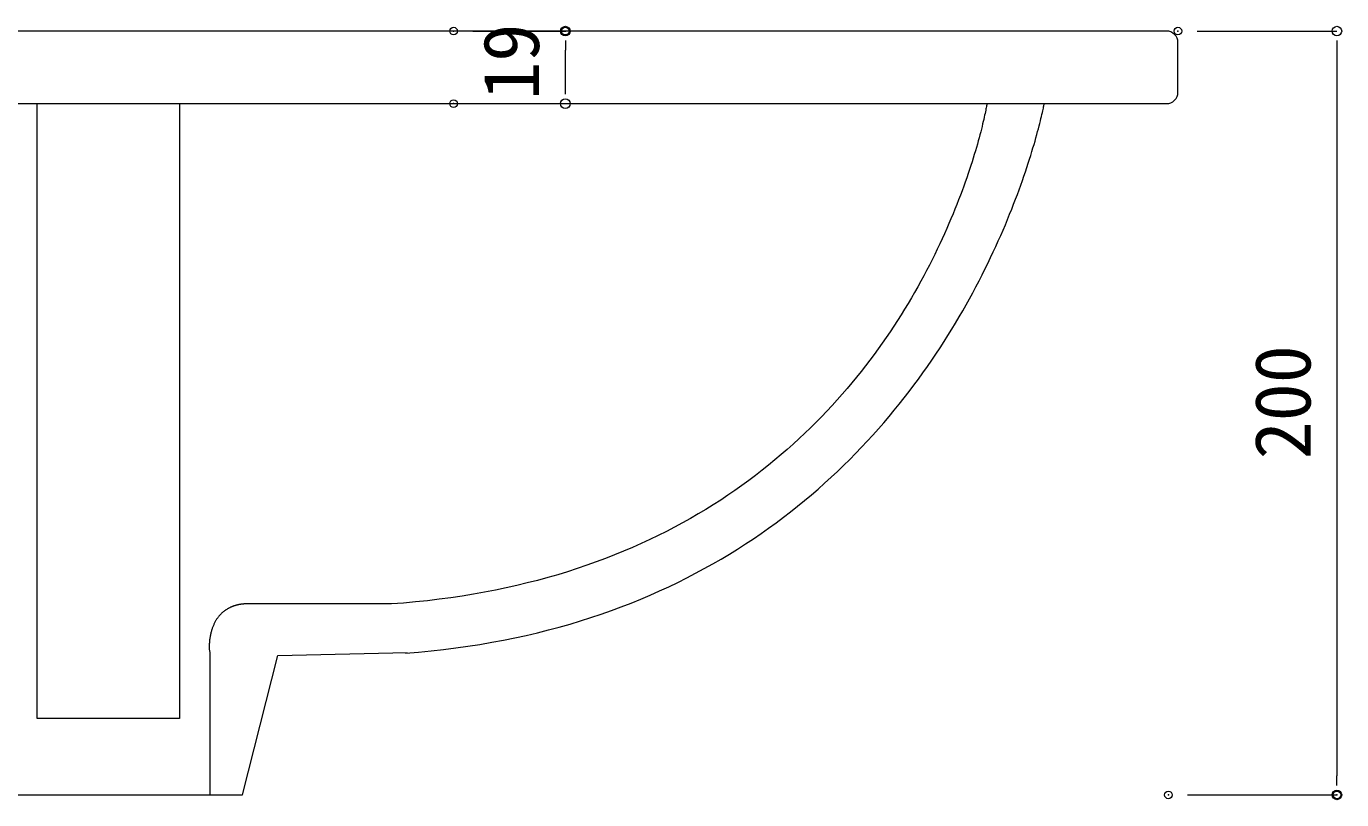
# Model space of a CAD drawing. Units: millimetres, scale not verified. Extents: x -1002 to 1010, y -687 to 676.
# Drawn here: x -527.1 to -182.8, y -284.6 to -82.1 of the extents above; entities that cross this region are included whole.
import ezdxf
from ezdxf.enums import TextEntityAlignment as Align

# ---------------------------------------------------------------- set-up
doc = ezdxf.new("R2010")
doc.units = ezdxf.units.MM
doc.header["$LTSCALE"] = 5
doc.header["$PDMODE"] = 32
doc.header["$PDSIZE"] = 2
doc.layers.add('0-0', color=7, linetype='Continuous', lineweight=15)
doc.layers.add('F-0', color=7, linetype='Continuous', lineweight=15)
doc.styles.add('ＭＳ ゴシック', font='')
doc.styles.get('ＭＳ ゴシック').set_extended_font_data('MS Gothic')

# ---------------------------------------------------------------- blocks, each defined once
blk = doc.blocks.new('_DOT')
at = {"layer": '0-0'}
blk.add_line((-0.5, 0), (-1, 0), dxfattribs=at)
blk.add_circle((0, 0), 0.25, dxfattribs=at)
blk.add_circle((0, 0), 0.25, dxfattribs=at)

msp = doc.modelspace()

# ---------------------------------------------------------------- linework, layer by layer
at = {"layer": 'F-0'}
for p, q in [((-410.257, -83.333), (-386, -83.333)), ((-220.636, -83.333), (-184.022, -83.333)), ((-386, -97.333), (-386, -88.333)), ((-184.022, -88.333), (-184.022, -278.333)), ((-410.257, -102.333), (-386, -102.333)), ((-223.132, -283.333), (-184.022, -283.333))]:
    msp.add_line(p, q, dxfattribs=at)
at = {"layer": 'F-0', "lineweight": 18}
for p, q in [((-225.632, -99.333), (-225.632, -86.333)), ((-431.546, -233.333), (-469.689, -233.333))]:
    msp.add_line(p, q, dxfattribs=at)
for points in [[(-228.632, -83.333), (-256.669, -83.333), (-757.09, -83.333), (-782.632, -83.333)], [(-782.632, -102.333), (-757.09, -102.333), (-256.669, -102.333), (-228.632, -102.333)], [(-275.632, -102.333), (-275.636, -102.356), (-275.647, -102.423), (-275.666, -102.534), (-275.694, -102.688), (-275.73, -102.884), (-275.774, -103.123), (-275.828, -103.402), (-275.891, -103.722), (-275.963, -104.081), (-276.046, -104.48), (-276.138, -104.917), (-276.241, -105.391), (-276.355, -105.903), (-276.48, -106.451), (-276.616, -107.035), (-276.764, -107.653), (-276.923, -108.306), (-277.095, -108.992), (-277.279, -109.712), (-277.476, -110.463), (-277.686, -111.246), (-277.909, -112.06), (-278.146, -112.904), (-278.396, -113.777), (-278.661, -114.68), (-278.94, -115.61), (-279.234, -116.568), (-279.543, -117.552), (-279.867, -118.563), (-280.207, -119.599), (-280.562, -120.659), (-280.934, -121.744), (-281.322, -122.852), (-281.726, -123.982), (-282.148, -125.135), (-282.587, -126.309), (-283.043, -127.503), (-283.518, -128.717), (-284.01, -129.951)], [(-261.127, -104.69), (-261.028, -104.252), (-260.941, -103.857), (-260.866, -103.506), (-260.801, -103.2), (-260.747, -102.938), (-260.703, -102.722), (-260.67, -102.553), (-260.646, -102.432), (-260.632, -102.358), (-260.628, -102.333)], [(-276.918, -147.186), (-276.155, -145.662), (-275.413, -144.152), (-274.693, -142.657), (-273.995, -141.176), (-273.319, -139.711), (-272.664, -138.263), (-272.03, -136.832), (-271.416, -135.419), (-270.823, -134.025), (-270.249, -132.651), (-269.696, -131.297), (-269.162, -129.964), (-268.648, -128.652), (-268.152, -127.364), (-267.675, -126.099), (-267.217, -124.858), (-266.776, -123.641), (-266.354, -122.451), (-265.949, -121.286), (-265.562, -120.149), (-265.191, -119.04), (-264.838, -117.959), (-264.501, -116.908), (-264.18, -115.886), (-263.875, -114.896), (-263.585, -113.937), (-263.312, -113.011), (-263.053, -112.117), (-262.809, -111.258), (-262.58, -110.433), (-262.365, -109.643), (-262.164, -108.89), (-261.977, -108.173), (-261.803, -107.494), (-261.643, -106.853), (-261.495, -106.252), (-261.36, -105.69), (-261.237, -105.169), (-261.127, -104.69)], [(-284.01, -129.951), (-284.521, -131.202), (-285.05, -132.472), (-285.599, -133.759), (-286.166, -135.063), (-286.753, -136.382), (-287.36, -137.716), (-287.987, -139.065), (-288.635, -140.427), (-289.303, -141.803), (-289.992, -143.191), (-290.702, -144.59), (-291.434, -146.001), (-292.187, -147.422), (-292.963, -148.852), (-293.761, -150.292), (-294.582, -151.74), (-295.425, -153.195), (-296.292, -154.657), (-297.182, -156.125), (-298.096, -157.599), (-299.034, -159.078), (-299.997, -160.561), (-300.984, -162.047), (-301.996, -163.537), (-303.033, -165.028), (-304.095, -166.521), (-305.184, -168.014), (-306.298, -169.508), (-307.439, -171), (-308.606, -172.492), (-309.8, -173.981), (-311.022, -175.468), (-312.271, -176.952), (-313.547, -178.431), (-314.852, -179.906), (-316.185, -181.375), (-317.547, -182.838), (-318.937, -184.295), (-320.357, -185.744)], [(-327.036, -209.198), (-325.188, -207.731), (-323.372, -206.247), (-321.59, -204.749), (-319.84, -203.237), (-318.123, -201.711), (-316.437, -200.172), (-314.783, -198.621), (-313.16, -197.06), (-311.568, -195.487), (-310.008, -193.905), (-308.477, -192.315), (-306.977, -190.715), (-305.507, -189.109), (-304.067, -187.496), (-302.657, -185.877), (-301.275, -184.252), (-299.922, -182.623), (-298.598, -180.991), (-297.303, -179.355), (-296.035, -177.718), (-294.795, -176.079), (-293.583, -174.439), (-292.398, -172.799), (-291.24, -171.161), (-290.108, -169.523), (-289.003, -167.888), (-287.925, -166.256), (-286.872, -164.628), (-285.844, -163.005), (-284.842, -161.387), (-283.865, -159.774), (-282.913, -158.169), (-281.986, -156.571), (-281.082, -154.982), (-280.203, -153.402), (-279.347, -151.831), (-278.514, -150.271), (-277.705, -148.723), (-276.918, -147.186)], [(-320.357, -185.744), (-321.806, -187.184), (-323.284, -188.616), (-324.793, -190.039), (-326.332, -191.451), (-327.902, -192.852), (-329.503, -194.242), (-331.134, -195.619), (-332.797, -196.984), (-334.492, -198.334), (-336.219, -199.671), (-337.978, -200.992), (-339.77, -202.298), (-341.594, -203.588), (-343.452, -204.86), (-345.343, -206.115), (-347.268, -207.351), (-349.227, -208.568), (-351.22, -209.765), (-353.247, -210.942), (-355.31, -212.098), (-357.407, -213.232), (-359.54, -214.343), (-361.709, -215.431), (-363.913, -216.495), (-366.154, -217.535), (-368.431, -218.549), (-370.746, -219.538), (-373.097, -220.5), (-375.486, -221.434), (-377.912, -222.341), (-380.376, -223.218), (-382.879, -224.067), (-385.42, -224.885), (-388, -225.673), (-390.618, -226.429), (-393.277, -227.153), (-395.975, -227.844), (-398.713, -228.502), (-401.491, -229.126)], [(-427.818, -246.181), (-424.467, -245.912), (-421.159, -245.597), (-417.895, -245.239), (-414.674, -244.837), (-411.496, -244.392), (-408.361, -243.905), (-405.268, -243.377), (-402.217, -242.808), (-399.208, -242.2), (-396.241, -241.553), (-393.315, -240.867), (-390.43, -240.144), (-387.586, -239.384), (-384.782, -238.589), (-382.019, -237.758), (-379.295, -236.892), (-376.611, -235.993), (-373.966, -235.061), (-371.361, -234.097), (-368.794, -233.101), (-366.266, -232.074), (-363.776, -231.018), (-361.324, -229.932), (-358.91, -228.818), (-356.533, -227.676), (-354.194, -226.507), (-351.891, -225.312), (-349.625, -224.091), (-347.395, -222.846), (-345.201, -221.576), (-343.044, -220.284), (-340.921, -218.969), (-338.834, -217.632), (-336.782, -216.275), (-334.764, -214.897), (-332.781, -213.5), (-330.832, -212.084), (-328.917, -210.65), (-327.036, -209.198)], [(-401.491, -229.126), (-404.309, -229.715), (-407.169, -230.268), (-410.069, -230.785), (-413.011, -231.265), (-415.994, -231.708), (-419.02, -232.112), (-422.087, -232.477), (-425.197, -232.803), (-428.35, -233.089), (-431.546, -233.333)], [(-471.842, -233.594), (-471.939, -233.618), (-472.037, -233.643), (-472.137, -233.669), (-472.237, -233.697), (-472.339, -233.727), (-472.442, -233.758), (-472.546, -233.79), (-472.651, -233.824), (-472.757, -233.86), (-472.863, -233.898), (-472.971, -233.937), (-473.079, -233.978), (-473.188, -234.021), (-473.298, -234.065), (-473.408, -234.112), (-473.519, -234.16), (-473.63, -234.21), (-473.741, -234.263), (-473.853, -234.317), (-473.966, -234.374), (-474.078, -234.432), (-474.191, -234.493), (-474.304, -234.555), (-474.417, -234.621), (-474.53, -234.688), (-474.643, -234.757), (-474.756, -234.829), (-474.869, -234.904), (-474.981, -234.98), (-475.093, -235.059), (-475.205, -235.141), (-475.317, -235.225), (-475.428, -235.312), (-475.539, -235.401), (-475.649, -235.493), (-475.759, -235.588), (-475.868, -235.685), (-475.976, -235.785), (-476.084, -235.888)], [(-469.69, -233.333), (-469.691, -233.333), (-469.697, -233.333), (-469.705, -233.333), (-469.718, -233.332), (-469.733, -233.332), (-469.752, -233.332), (-469.774, -233.331), (-469.799, -233.331), (-469.827, -233.331), (-469.858, -233.332), (-469.893, -233.332), (-469.93, -233.333), (-469.97, -233.334), (-470.013, -233.335), (-470.059, -233.337), (-470.107, -233.339), (-470.158, -233.342), (-470.212, -233.345), (-470.268, -233.349), (-470.327, -233.353), (-470.388, -233.358), (-470.452, -233.364), (-470.517, -233.37), (-470.586, -233.377), (-470.656, -233.385), (-470.728, -233.393), (-470.803, -233.402), (-470.88, -233.413), (-470.958, -233.424), (-471.039, -233.436), (-471.122, -233.449), (-471.206, -233.463), (-471.292, -233.478), (-471.38, -233.495), (-471.469, -233.512), (-471.56, -233.531), (-471.653, -233.55), (-471.747, -233.572), (-471.842, -233.594)], [(-476.084, -235.888), (-476.19, -235.994), (-476.296, -236.102), (-476.401, -236.214), (-476.505, -236.328), (-476.608, -236.445), (-476.71, -236.566), (-476.81, -236.689), (-476.91, -236.816), (-477.008, -236.945), (-477.105, -237.078), (-477.2, -237.214), (-477.294, -237.354), (-477.387, -237.496), (-477.478, -237.642), (-477.567, -237.791), (-477.655, -237.944), (-477.741, -238.1), (-477.825, -238.26), (-477.908, -238.423), (-477.988, -238.589), (-478.067, -238.76), (-478.144, -238.934), (-478.218, -239.111), (-478.291, -239.292), (-478.361, -239.477), (-478.429, -239.666), (-478.495, -239.859), (-478.559, -240.055), (-478.62, -240.255), (-478.679, -240.46), (-478.735, -240.668), (-478.789, -240.88), (-478.84, -241.097), (-478.888, -241.317), (-478.934, -241.542), (-478.977, -241.77), (-479.017, -242.003), (-479.054, -242.24), (-479.089, -242.482)], [(-479.089, -242.482), (-479.12, -242.728), (-479.148, -242.978), (-479.173, -243.232), (-479.195, -243.491), (-479.214, -243.754), (-479.229, -244.022), (-479.241, -244.295), (-479.25, -244.572), (-479.255, -244.853), (-479.257, -245.14)], [(-583.513, -246.065), (-549.869, -246.857), (-540.691, -283.333), (-470.563, -283.333), (-461.261, -246.844), (-427.385, -246.065)], [(-479.257, -245.139), (-479.087, -246.064), (-479.087, -283.333)]]:
    msp.add_lwpolyline(points, dxfattribs=at)
at = {"layer": 'F-0'}
msp.add_lwpolyline([(-486.981, -263.333), (-524.273, -263.333), (-524.273, -102.333), (-486.981, -102.333)], close=True, dxfattribs=at)
at = {"layer": 'F-0', "lineweight": 18}
for centre, start, end in [((-228.632, -86.333), 0, 90), ((-228.632, -99.333), 270, 0)]:
    msp.add_arc(centre, 3, start, end, dxfattribs=at)
at = {"layer": 'F-0'}
for p in [(-415.257, -83.333), (-386, -83.333), (-225.636, -83.333), (-415.257, -102.333), (-228.132, -283.333), (-184.022, -283.333)]:
    msp.add_point(p, dxfattribs=at)

# ---------------------------------------------------------------- block references
at = {"layer": 'F-0', "xscale": 5, "yscale": 5}
for p, rotation in [((-386, -83.333), 90), ((-184.022, -83.333), 90), ((-386, -102.333), 270), ((-184.022, -283.333), 270)]:
    msp.add_blockref('_DOT', p, dxfattribs=dict(at, rotation=rotation))

# ---------------------------------------------------------------- texts
at = {"layer": 'F-0', "style": 'ＭＳ ゴシック'}
for s, p in [('19', (-388.5, -101.336)), ('200', (-186.522, -195.484))]:
    msp.add_text(s, height=14.66, rotation=90, dxfattribs=at).set_placement(p, align=Align.BOTTOM_LEFT)

doc.saveas('drawing.dxf')
